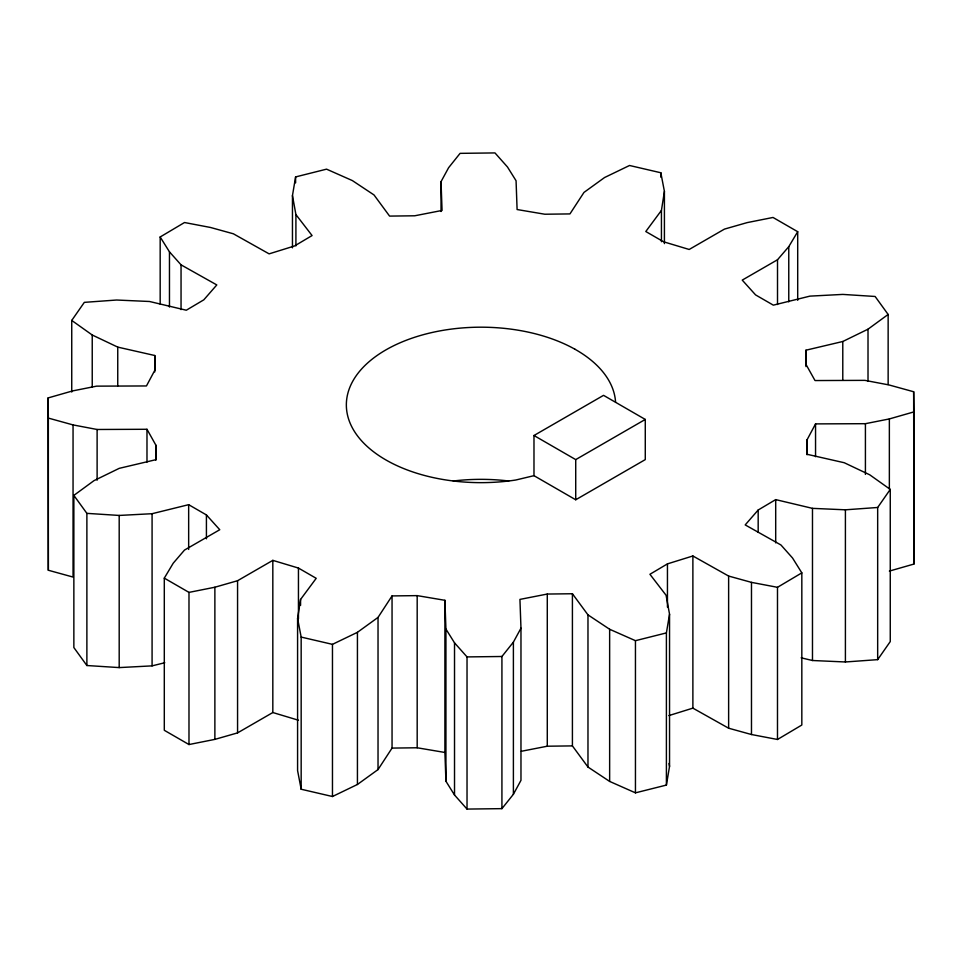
<?xml version="1.0" encoding="UTF-8"?>
<svg xmlns="http://www.w3.org/2000/svg" width="962" height="962" viewBox="0 0 962 962"><rect width="100%" height="100%" fill="white"/><g stroke="black" fill="none" stroke-linecap="round" stroke-linejoin="round"><path stroke-width="1.44" d="M664.417 191.414L661.435 210.401L645.791 231.517L663.552 241.775L689.177 249.471L724.434 229.112L747.125 222.619L773.015 217.46L797.702 231.71L788.768 246.657L777.512 259.752L742.243 280.11L755.579 294.901L773.34 305.158L809.92 296.128L842.808 294.408L875.119 296.476L888.142 314.454L868.013 329.184L842.784 341.498L805.964 350.192L806.144 364.694L815.018 380.555L864.886 380.363L888.948 384.932L913.659 391.75L913.9 411.904L889.357 418.927L865.415 423.689L815.548 423.893L807.046 439.826L807.226 454.329L844.251 462.734L869.768 474.831L890.259 489.405L877.669 507.479L845.406 509.812L812.481 508.357L775.697 499.615L758.176 510.016L745.201 524.915L780.952 544.985L792.532 557.996L801.827 572.871L777.488 587.313L751.478 582.371L728.631 576.058L692.88 555.976L667.448 563.876L649.927 574.278L666.089 595.274L669.54 614.237L666.401 632.912L635.449 640.68L609.643 629.268L587.974 614.874L572.414 593.746L547.282 594.047L519.937 599.398L520.971 628.186L520.971 780.338L513.395 794.287L501.923 808.645L467.027 809.078L454.521 795.009L445.935 781.252L445.935 629.088L444.901 600.3L417.183 595.622L392.051 595.923L392.051 748.087L378.03 769.576L357.431 784.475L332.467 796.512L301.166 789.237L297.583 770.586L297.583 618.422L300.565 599.434L316.209 578.318L298.448 568.061L272.823 560.365L237.566 580.723L214.875 587.229L188.985 592.388L164.298 578.138L173.232 563.191L184.488 550.084L219.757 529.725L206.421 514.935L188.66 504.677L152.08 513.708L119.192 515.44L86.881 513.359L73.858 495.394L93.987 480.651L119.216 468.35L156.036 459.656L155.856 445.141L146.982 429.28L97.114 429.485L73.052 424.915L48.34 418.085L48.1 397.931L72.643 390.909L96.585 386.147L146.452 385.954L154.954 370.021L154.774 355.507L117.749 347.114L92.232 335.004L71.741 320.43L84.331 302.357L116.594 300.024L149.519 301.491L186.303 310.221L203.824 299.819L216.799 284.932L181.048 264.851L169.468 251.852L160.173 236.977L184.512 222.523L210.522 227.477L233.369 233.79L269.12 253.86L294.552 245.959L312.073 235.558L295.911 214.574L292.46 195.611L295.599 176.924L326.551 169.156L352.357 180.579L374.026 194.961L389.586 216.101L414.718 215.789L442.063 210.45L441.029 181.662L448.605 167.713L460.077 153.355L494.973 152.922L507.479 166.991L516.065 180.748L517.099 209.536L544.817 214.225L569.949 213.913L583.97 192.424L604.569 177.525L629.533 165.488L660.834 172.763L664.417 191.414L664.417 243.626M572.414 593.746L572.414 745.899L587.974 767.039L609.643 781.421L635.449 792.844L666.401 785.076L669.54 766.389L669.54 614.237M501.923 808.645L501.923 656.493L513.395 642.135L520.971 628.186M297.583 618.422L301.166 637.084L332.467 644.348L357.431 632.323L378.03 617.412L392.051 595.923M801.166 657.828L812.481 660.509L845.406 661.976L877.669 659.643L890.259 641.57L890.259 489.405M668.867 715.596L692.88 708.14L728.631 728.21L751.478 734.523L777.488 739.477L801.827 725.023L801.827 572.871M533.982 475.673L533.982 435.509L603.547 395.346L645.274 419.444L645.274 459.608L575.721 499.771L533.982 475.673L515.848 480.002A134.656 77.742 0 0 1 350.685 385.341A134.656 77.742 0 0 1 574.867 349.194M533.982 435.509L575.721 459.608L645.274 419.444M164.298 578.138L164.298 730.29L188.985 744.54L214.875 739.381L237.566 732.888L272.823 712.529L298.448 720.225M889.357 571.091L913.9 564.069L913.9 411.904M73.858 495.394L73.858 647.546L86.881 665.524L119.192 667.592L152.08 665.872L164.742 662.746M521.368 751.274L547.282 746.211L572.414 745.899M445.935 629.088L454.521 642.844L467.027 656.914L501.923 656.493M392.051 748.087L417.183 747.775L444.901 752.464L445.935 781.252M48.1 397.931L48.34 570.25L73.052 577.068L73.052 424.915M574.879 349.182L576.202 349.952A134.656 77.742 0 0 1 615.56 402.044M668.999 763.467L669.54 766.389M913.9 564.069L913.659 391.75M889.357 418.927L889.357 489.045M888.142 314.454L888.142 384.559M877.669 507.479L877.669 659.643M868.013 329.184L868.013 381.397M865.415 423.689L865.415 474.41M845.406 509.812L845.406 661.976M842.784 341.498L842.784 380.279M815.548 423.893L815.548 456.709M812.481 508.357L812.481 660.509M807.046 439.826L807.046 454.749M805.964 350.192L805.964 366.594M797.702 231.71L797.702 300.324M788.768 246.657L788.768 301.852M777.512 259.752L777.512 304.509M777.488 587.313L777.488 739.477M775.697 499.615L775.697 542.881M758.176 510.016L758.176 532.395M751.478 582.371L751.478 734.523M728.631 576.058L728.631 728.21M692.88 555.976L692.88 708.14M667.448 563.876L667.448 607.142M666.401 632.912L666.401 785.076M661.435 210.401L661.435 241.727M660.834 172.763L660.834 177.236M635.449 640.68L635.449 792.844M609.643 629.268L609.643 781.421M587.974 614.874L587.974 767.039M575.721 459.608L575.721 499.771M547.282 594.047L547.282 746.211M513.395 642.135L513.395 794.287M467.027 656.914L467.027 809.078M454.521 642.844L454.521 795.009M444.901 600.3L444.901 752.464M441.029 181.662L441.029 211.496M417.183 595.622L417.183 747.775M378.03 617.412L378.03 769.576M357.431 632.323L357.431 784.475M332.467 644.348L332.467 796.512M301.166 637.084L301.166 789.237M300.565 599.434L300.565 605.399M298.448 568.061L298.448 618.782M295.911 214.574L295.911 245.899M295.599 176.924L295.599 182.888M292.46 195.611L292.46 247.823M272.823 560.365L272.823 712.529M237.566 580.723L237.566 732.888M214.875 587.229L214.875 739.381M206.421 514.935L206.421 538.804M188.985 592.388L188.985 744.54M188.66 504.677L188.66 549.434M181.048 264.851L181.048 309.608M169.468 251.852L169.468 307.046M160.173 236.977L160.173 304.1M155.856 445.141L155.856 460.064M154.774 355.507L154.774 371.921M152.08 513.708L152.08 665.872M146.982 429.28L146.982 462.097M119.192 515.44L119.192 667.592M117.749 347.114L117.749 385.894M97.114 429.485L97.114 480.206M92.232 335.004L92.232 387.217M86.881 513.359L86.881 665.524M71.741 320.43L71.741 392.039M48.34 418.085L48.34 570.25M453.258 481.012A134.644 77.73 0 0 1 508.742 481.012"/></g></svg>
